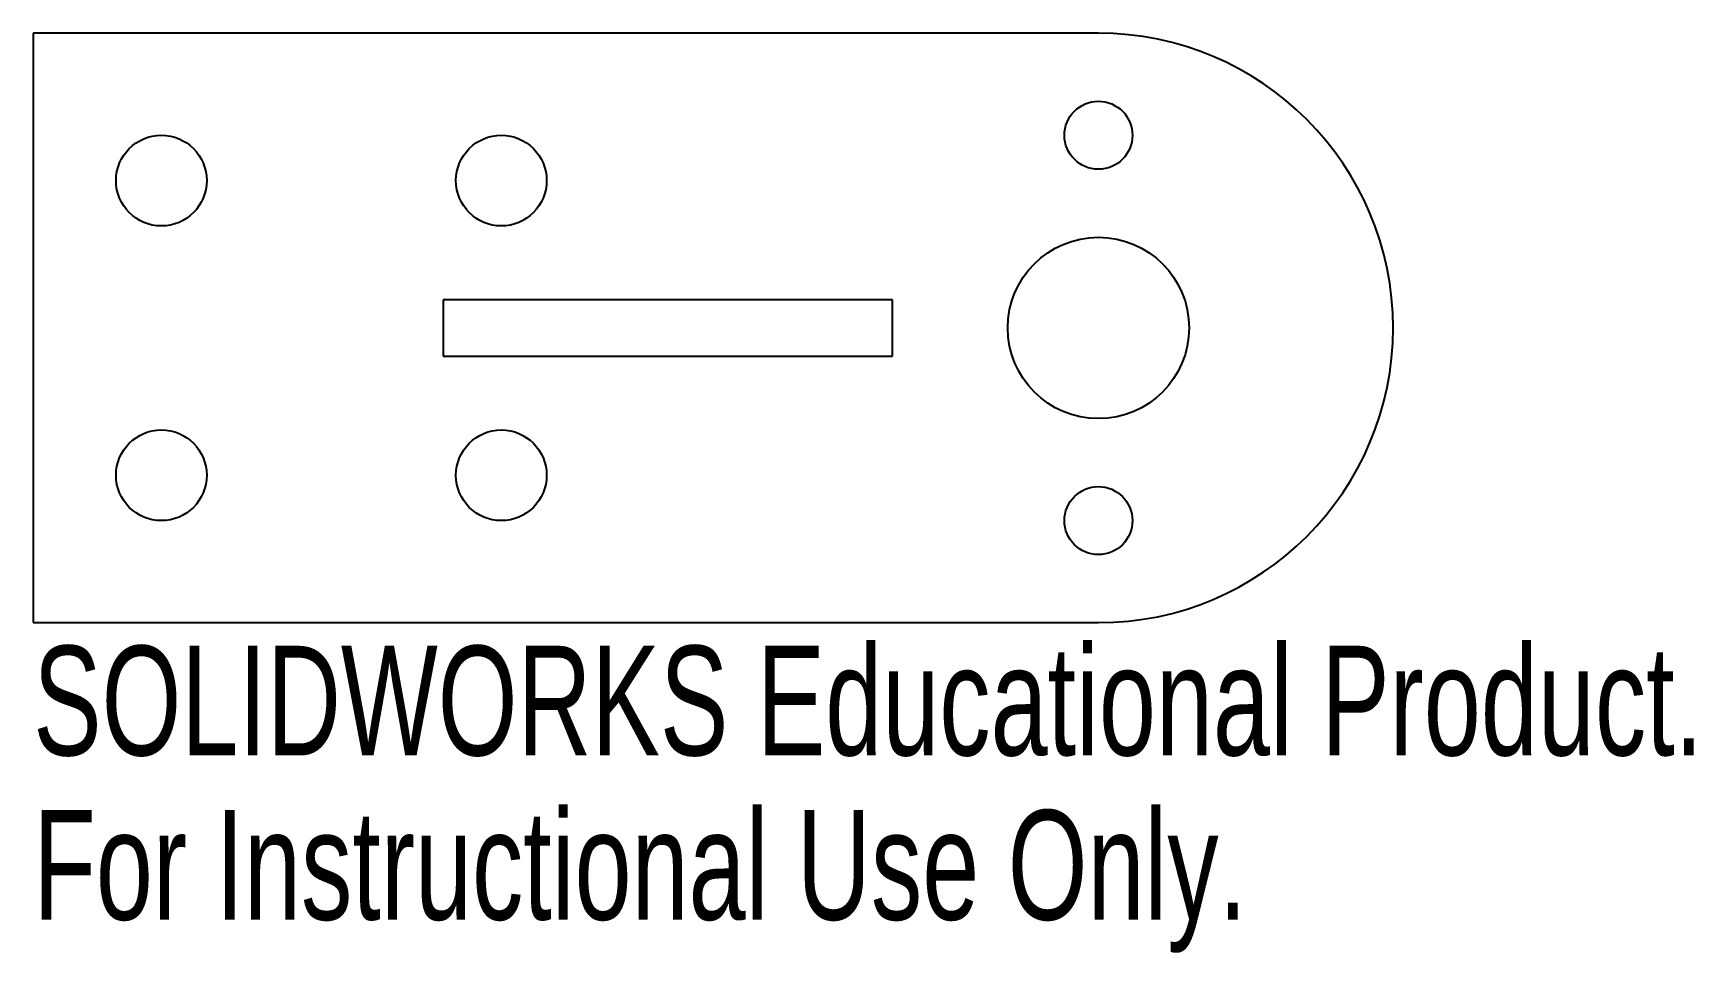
# Model space of a CAD drawing. Header units: millimetres. Extents: x -30 to 43.3, y -27.6 to 13.
import ezdxf

# ---------------------------------------------------------------- set-up
doc = ezdxf.new("R2010")
doc.units = ezdxf.units.MM
doc.styles.add('SLDTEXTSTYLE0', font='TXT', dxfattribs={"width": 0.7})

msp = doc.modelspace()

# ---------------------------------------------------------------- linework, layer by layer
at = {"color": 7, "linetype": 'Continuous', "lineweight": 25}
for p, q in [((-30, 13), (-30, -13)), ((17, 13), (-30, 13)), ((7.919, 1.244), (-11.919, 1.244)), ((-11.919, 1.244), (-11.919, -1.244)), ((7.919, -1.244), (7.919, 1.244)), ((-11.919, -1.244), (7.919, -1.244)), ((-30, -13), (17, -13))]:
    msp.add_line(p, q, dxfattribs=at)
for centre, radius in [((17, 8.5), 1.5), ((-24.346, 6.5), 2), ((-9.346, 6.5), 2), ((17, 0), 4), ((-24.346, -6.5), 2), ((-9.346, -6.5), 2), ((17, -8.5), 1.5)]:
    msp.add_circle(centre, radius, dxfattribs=at)
msp.add_arc((17, 0), 13, 270, 90, dxfattribs=at)

# ---------------------------------------------------------------- texts
at = {"color": 7, "linetype": 'Continuous', "char_height": 4.83362, "attachment_point": 1, "style": 'SLDTEXTSTYLE0'}
for s, insert in [('SOLIDWORKS Educational Product.', (-30, -14.02)), ('For Instructional Use Only.', (-30, -21.27))]:
    msp.add_mtext(s, dxfattribs=dict(at, insert=insert))

doc.saveas('drawing.dxf')
